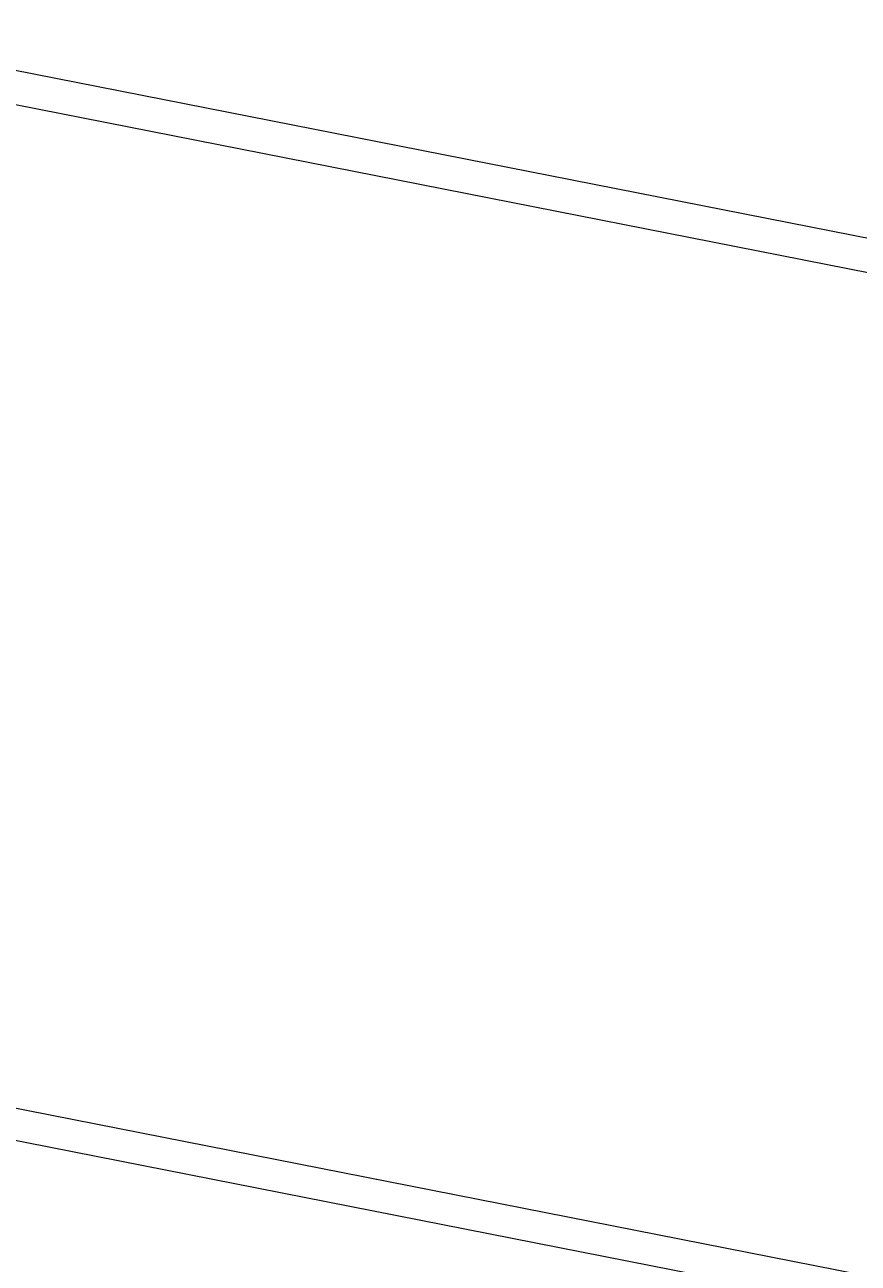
# Model space of a CAD drawing. Header units: millimetres. Extents: x -360149 to 682031, y -35655 to 209517.
# Drawn here: x 82193.3 to 82244.1, y 114783.9 to 114859.4 of the extents above; entities that cross this region are included whole.
import ezdxf
from ezdxf import colors
from ezdxf.entities.mleader import LeaderData, LeaderLine
from ezdxf.math import Vec2, Vec3

# ---------------------------------------------------------------- set-up
doc = ezdxf.new("R2010")
doc.units = ezdxf.units.MM
doc.header["$MEASUREMENT"] = 0
doc.layers.get('0').update_dxf_attribs({"color": 250, "lineweight": 9})
for name, color, linetype, lineweight in [('АР_Окна', 4, 'Continuous', 0), ('АР_Отметки', 250, 'Continuous', 15), ('АР_Перегородки витражные', 152, 'Continuous', 13), ('АР_Сущ Несущая стена', 216, 'Continuous', 30)]:
    doc.layers.add(name, color=color, linetype=linetype, lineweight=lineweight)
doc.styles.add('ISOCPEUR', font='isocpeur.ttf', dxfattribs={"width": 0.7})

# ---------------------------------------------------------------- blocks, each defined once
blk = doc.blocks.new('_DotSmall')
at = {"color": 0, "linetype": 'ByBlock', "const_width": 0.5}
blk.add_lwpolyline([(-0.0625, 0, 1), (0.0625, 0, 1)], format="xyb", close=True, dxfattribs=at)
blk = doc.blocks.new('стойка витр.')
at = {"lineweight": 0, "ltscale": 100, "transparency": 33554687}
for points in [[(65.92687011216185, 59.2824299609274), (-26.6419368966599, 24.17953274302999)], [(-3.953589570330223, -35.65123370236688), (88.61521743849153, -0.5483364844694734)]]:
    blk.add_lwpolyline(points, dxfattribs=at)
blk.add_lwpolyline([(63.8117502759269, 56.26367979055794), (85.07351613373612, 0.1949089383633691), (10.63088292890461, -28.03438542609365), (-10.63088292890461, 28.03438542610093)], close=True, dxfattribs=at)
blk = doc.blocks.new('A$Cf7573d2c')
at = {"color": 5, "lineweight": 0, "ltscale": 100, "transparency": 33554687}
for points in [[(-18.12661785061937, 14.97306006058352), (0.8494265772169456, -82.19229982656543)], [(63.65112125000451, -69.92735530684877), (44.67507682216819, 27.23800458030018)]]:
    blk.add_lwpolyline(points, dxfattribs=at)
blk.add_lwpolyline([(-15.50815186044201, 12.37879323330708), (43.34474334609695, 23.8725514558173), (58.60503199696541, -54.26656991802156), (-0.247863209573552, -65.76032814054633)], close=True, dxfattribs=at)
at = {"layer": 'АР_Перегородки витражные', "rotation": 80.28340479355269}
blk.add_blockref('стойка витр.', (29.17858439369593, -60.01344902928395), dxfattribs=at)
blk = doc.blocks.new('A$Cec9b444d')
at = {"color": 241, "ltscale": 100, "true_color": 0xf7abae, "xscale": -1, "rotation": 89.90413134762046}
blk.add_blockref('A$Cf7573d2c', (6563.698240449916, 2250.519506825216), dxfattribs=at)

msp = doc.modelspace()

# ---------------------------------------------------------------- linework, layer by layer
at = {"layer": 'АР_Сущ Несущая стена', "lineweight": 18, "ltscale": 100}
msp.add_arc((72770.17612167158, 115484.9159482658), 9778.654617052323, 272.5925479651556, 356.6353913737287, dxfattribs=at)

# ---------------------------------------------------------------- block references
at = {"layer": 'АР_Окна', "ltscale": 100}
msp.add_blockref('A$Cec9b444d', (75635.8984255197, 112589.4983117845), dxfattribs=at)

# ---------------------------------------------------------------- leaders
at = {"layer": 'АР_Отметки'}
ml = msp.add_multileader_mtext('Standard', dxfattribs=at)
ml.set_content('Л.4', color=256, style='ISOCPEUR')
ml.set_leader_properties(color=256, linetype='Continuous', lineweight=-1)
ml.set_arrow_properties(name='DOTSMALL')
ml.build(insert=Vec2(0, 0))
ml.multileader.update_dxf_attribs({"has_text_frame": 1, "text_left_attachment_type": 4, "text_right_attachment_type": 4, "dogleg_length": 100, "arrow_head_size": 180})
ctx = ml.context
ctx.base_point, ctx.char_height, ctx.arrow_head_size, ctx.landing_gap_size, ctx.plane_origin = Vec3(82551.88361877995, 129862.5586691831), 250, 180, 50, Vec3(110672.3311237746, 117704.8992180973)
ctx.left_attachment, ctx.right_attachment = 4, 4
notes = []
notes.append((ctx, [(0, (0, 0, 0), (0, 0), (1, 0), 1, [])]))
ctx.mtext.insert, ctx.mtext.width, ctx.mtext.line_spacing_style, ctx.mtext.flow_direction = Vec3(82601.88361877995, 130195.8920025164), 852.6970314602484, 2, 5
ml = msp.add_multileader_mtext('Standard', dxfattribs=at)
ml.set_content('Л.4', color=256, style='ISOCPEUR')
ml.set_leader_properties(color=256, linetype='Continuous', lineweight=-1)
ml.set_arrow_properties(name='DOTSMALL')
ml.build(insert=Vec2(0, 0))
ml.multileader.update_dxf_attribs({"has_text_frame": 1, "text_left_attachment_type": 4, "text_right_attachment_type": 4, "dogleg_length": 100, "arrow_head_size": 180})
ctx = ml.context
ctx.base_point, ctx.char_height, ctx.arrow_head_size, ctx.landing_gap_size, ctx.plane_origin = Vec3(492034.935902789, 129862.5586691835), 250, 180, 50, Vec3(520155.3834077836, 117704.8992180977)
ctx.left_attachment, ctx.right_attachment = 4, 4
notes.append((ctx, [(0, (0, 0, 0), (0, 0), (1, 0), 1, [])]))
ctx.mtext.insert, ctx.mtext.width, ctx.mtext.line_spacing_style, ctx.mtext.flow_direction = Vec3(492084.935902789, 130195.8920025169), 852.6970314602484, 2, 5
ml = msp.add_multileader_mtext('Standard', dxfattribs=at)
ml.set_content('Л.4', color=256, style='ISOCPEUR')
ml.set_leader_properties(color=256, linetype='Continuous', lineweight=-1)
ml.set_arrow_properties(name='DOTSMALL')
ml.build(insert=Vec2(0, 0))
ml.multileader.update_dxf_attribs({"has_text_frame": 1, "text_left_attachment_type": 4, "text_right_attachment_type": 4, "dogleg_length": 100, "arrow_head_size": 180})
ctx = ml.context
ctx.base_point, ctx.char_height, ctx.arrow_head_size, ctx.landing_gap_size, ctx.plane_origin = Vec3(219490.0396342473, 129862.5586691831), 250, 180, 50, Vec3(247610.4871392419, 117704.8992180973)
ctx.left_attachment, ctx.right_attachment = 4, 4
notes.append((ctx, [(0, (0, 0, 0), (0, 0), (1, 0), 1, [])]))
ctx.mtext.insert, ctx.mtext.width, ctx.mtext.line_spacing_style, ctx.mtext.flow_direction = Vec3(219540.0396342473, 130195.8920025164), 852.6970314602484, 2, 5
ml = msp.add_multileader_mtext('Standard', dxfattribs=at)
ml.set_content('+13,200', color=256, style='ISOCPEUR')
ml.set_leader_properties(color=256, linetype='Continuous', lineweight=-1)
ml.set_arrow_properties(name='DOTSMALL')
ml.build(insert=Vec2(0, 0))
ml.multileader.update_dxf_attribs({"has_text_frame": 1, "text_left_attachment_type": 4, "text_right_attachment_type": 4, "dogleg_length": 100, "arrow_head_size": 180})
ctx = ml.context
ctx.base_point, ctx.char_height, ctx.arrow_head_size, ctx.landing_gap_size, ctx.plane_origin = Vec3(224688.9523004238, 129360.2024237192), 250, 180, 50, Vec3(225232.2334993228, 130163.1591693202)
ctx.left_attachment, ctx.right_attachment = 4, 4
notes.append((ctx, [(0, (0, 0, 0), (0, 0), (1, 0), 1, [])]))
ctx.mtext.insert, ctx.mtext.width, ctx.mtext.line_spacing_style, ctx.mtext.flow_direction = Vec3(224738.9523004238, 129693.5357570526), 852.6970314602484, 2, 5
ml = msp.add_multileader_mtext('Standard', dxfattribs=at)
ml.set_content('+8,400', color=256, style='ISOCPEUR')
ml.set_leader_properties(color=256, linetype='Continuous', lineweight=-1)
ml.set_arrow_properties(name='DOTSMALL')
ml.build(insert=Vec2(0, 0))
ml.multileader.update_dxf_attribs({"has_text_frame": 1, "text_left_attachment_type": 4, "text_right_attachment_type": 4, "dogleg_length": 100, "arrow_head_size": 180})
ctx = ml.context
ctx.base_point, ctx.char_height, ctx.arrow_head_size, ctx.landing_gap_size, ctx.plane_origin = Vec3(82370.95230042376, 129105.2024237192), 250, 180, 50, Vec3(82914.23349932279, 129908.1591693202)
ctx.left_attachment, ctx.right_attachment = 4, 4
notes.append((ctx, [(0, (0, 0, 0), (0, 0), (1, 0), 1, [])]))
ctx.mtext.insert, ctx.mtext.width, ctx.mtext.line_spacing_style, ctx.mtext.flow_direction = Vec3(82420.95230042376, 129438.5357570526), 852.6970314602484, 2, 5
ml = msp.add_multileader_mtext('Standard', dxfattribs=at)
ml.set_content('+7,050', color=256, style='ISOCPEUR')
ml.set_leader_properties(color=256, linetype='Continuous', lineweight=-1)
ml.set_arrow_properties(name='DOTSMALL')
ml.build(insert=Vec2(0, 0))
ml.multileader.update_dxf_attribs({"has_text_frame": 1, "text_left_attachment_type": 4, "text_right_attachment_type": 4, "dogleg_length": 100, "arrow_head_size": 180})
ctx = ml.context
ctx.base_point, ctx.char_height, ctx.arrow_head_size, ctx.landing_gap_size, ctx.plane_origin = Vec3(87665.16278836317, 129033.3647259978), 250, 180, 50, Vec3(87583.76933851396, 127765.8005338676)
ctx.left_attachment, ctx.right_attachment = 4, 4
notes.append((ctx, [(0, (0, 0, 0), (0, 0), (1, 0), 1, [])]))
ctx.mtext.insert, ctx.mtext.width, ctx.mtext.line_spacing_style, ctx.mtext.flow_direction = Vec3(87715.16278836317, 129366.6980593312), 852.6970314602484, 2, 5
ml = msp.add_multileader_mtext('Standard', dxfattribs=at)
ml.set_content('+6,300', color=256, style='ISOCPEUR')
ml.set_leader_properties(color=256, linetype='Continuous', lineweight=-1)
ml.set_arrow_properties(name='DOTSMALL')
ml.build(insert=Vec2(0, 0))
ml.multileader.update_dxf_attribs({"has_text_frame": 1, "text_left_attachment_type": 4, "text_right_attachment_type": 4, "dogleg_length": 100, "arrow_head_size": 180})
ctx = ml.context
ctx.base_point, ctx.char_height, ctx.arrow_head_size, ctx.landing_gap_size, ctx.plane_origin = Vec3(113829.7447478375, 126453.1384298479), 250, 180, 50, Vec3(122173.5671173736, 124212.2258155168)
ctx.left_attachment, ctx.right_attachment = 4, 4
notes.append((ctx, [(0, (0, 0, 0), (0, 0), (1, 0), 1, [])]))
ctx.mtext.insert, ctx.mtext.width, ctx.mtext.line_spacing_style, ctx.mtext.flow_direction = Vec3(113879.7447478375, 126786.4717631813), 852.6970314602484, 2, 5
ml = msp.add_multileader_mtext('Standard', dxfattribs=at)
ml.set_content('Л.5', color=256, style='ISOCPEUR')
ml.set_leader_properties(color=256, linetype='Continuous', lineweight=-1)
ml.set_arrow_properties(name='DOTSMALL')
ml.build(insert=Vec2(0, 0))
ml.multileader.update_dxf_attribs({"has_text_frame": 1, "text_left_attachment_type": 4, "text_right_attachment_type": 4, "dogleg_length": 100, "arrow_head_size": 180})
ctx = ml.context
ctx.base_point, ctx.char_height, ctx.arrow_head_size, ctx.landing_gap_size, ctx.plane_origin = Vec3(112375.7815591844, 126435.237933181), 250, 180, 50, Vec3(138158.6476285871, 112714.6362037459)
ctx.left_attachment, ctx.right_attachment = 4, 4
notes.append((ctx, [(0, (0, 0, 0), (0, 0), (1, 0), 1, [])]))
ctx.mtext.insert, ctx.mtext.width, ctx.mtext.line_spacing_style, ctx.mtext.flow_direction = Vec3(112425.7815591844, 126768.5712665144), 852.6970314602484, 2, 5
ml = msp.add_multileader_mtext('Standard', dxfattribs=at)
ml.set_content('+8,400', color=256, style='ISOCPEUR')
ml.set_leader_properties(color=256, linetype='Continuous', lineweight=-1)
ml.set_arrow_properties(name='DOTSMALL')
ml.build(insert=Vec2(0, 0))
ml.multileader.update_dxf_attribs({"has_text_frame": 1, "text_left_attachment_type": 4, "text_right_attachment_type": 4, "dogleg_length": 100, "arrow_head_size": 180})
ctx = ml.context
ctx.base_point, ctx.char_height, ctx.arrow_head_size, ctx.landing_gap_size, ctx.plane_origin = Vec3(113171.9531570631, 119660.7644372326), 250, 180, 50, Vec3(117140.1386928709, 126539.5102048671)
ctx.left_attachment, ctx.right_attachment = 4, 4
notes.append((ctx, [(0, (0, 0, 0), (0, 0), (1, 0), 1, [])]))
ctx.mtext.insert, ctx.mtext.width, ctx.mtext.line_spacing_style, ctx.mtext.flow_direction = Vec3(113221.9531570631, 119994.0977705659), 852.6970314602484, 2, 5
ml = msp.add_multileader_mtext('Standard', dxfattribs=at)
ml.set_content('+8,400', color=256, style='ISOCPEUR')
ml.set_leader_properties(color=256, linetype='Continuous', lineweight=-1)
ml.set_arrow_properties(name='DOTSMALL')
ml.build(insert=Vec2(0, 0))
ml.multileader.update_dxf_attribs({"has_text_frame": 1, "text_left_attachment_type": 4, "text_right_attachment_type": 4, "dogleg_length": 100, "arrow_head_size": 180})
ctx = ml.context
ctx.base_point, ctx.char_height, ctx.arrow_head_size, ctx.landing_gap_size, ctx.plane_origin = Vec3(85630.60409362851, 118954.6131159311), 250, 180, 50, Vec3(85857.8806298783, 118747.4473238165)
ctx.left_attachment, ctx.right_attachment = 4, 4
notes.append((ctx, [(0, (0, 0, 0), (0, 0), (1, 0), 1, [])]))
ctx.mtext.insert, ctx.mtext.width, ctx.mtext.line_spacing_style, ctx.mtext.flow_direction = Vec3(85680.60409362851, 119287.9464492645), 852.6970314602484, 2, 5
for ctx, leaders in notes:
    for number, flags, end, landing, length, lines in leaders:
        leader = LeaderData()
        leader.index, (leader.has_last_leader_line, leader.has_dogleg_vector, leader.attachment_direction) = number, flags
        leader.last_leader_point, leader.dogleg_vector, leader.dogleg_length = Vec3(end), Vec3(landing), length
        for number, points, colour, breaks in lines:
            line = LeaderLine()
            line.index, line.vertices, line.color, line.breaks = number, Vec3.list(points), colors.encode_raw_color(colour), breaks
            leader.lines.append(line)
        ctx.leaders.append(leader)

doc.saveas('drawing.dxf')
